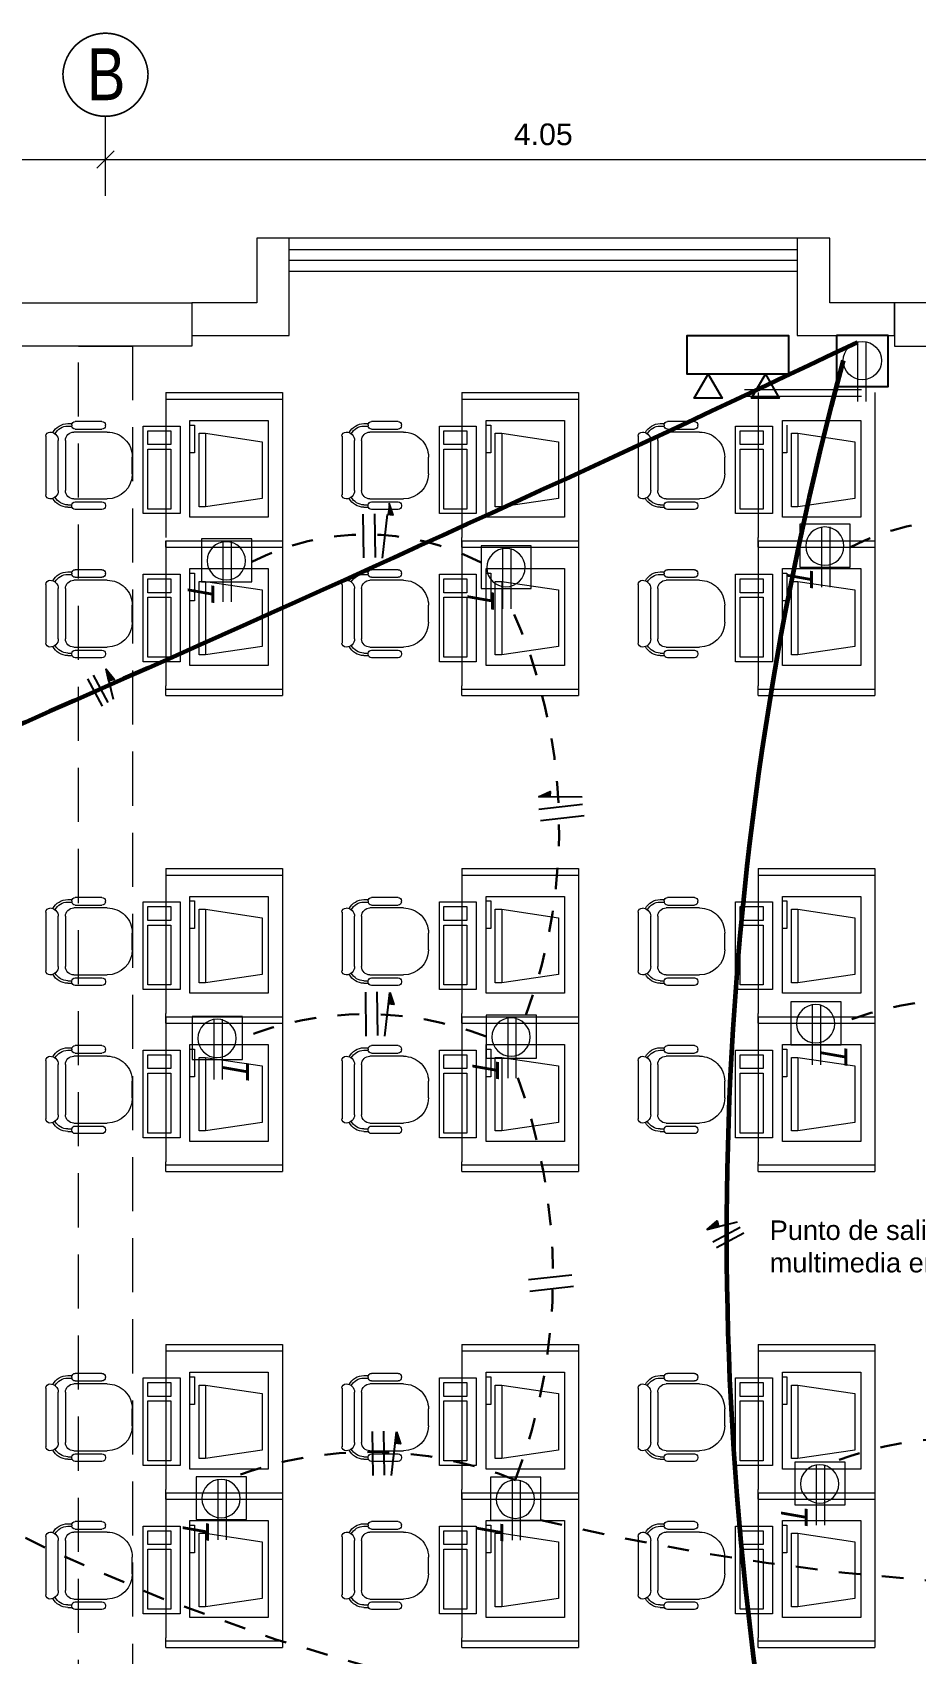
# Model space of a CAD drawing. Header units: millimetres. Extents: x 3354 to 3637, y 1117 to 1358.
# Drawn here: x 3382.52 to 3386.6, y 1129.68 to 1137.18 of the extents above; entities that cross this region are included whole.
import ezdxf

# ---------------------------------------------------------------- set-up
doc = ezdxf.new("R2010")
doc.units = ezdxf.units.MM
doc.linetypes.add('DASHED', pattern=[0.75, 0.5, -0.25])
doc.linetypes.add('DASHED2', pattern=[0.375, 0.25, -0.125])
for name, color, linetype, lineweight in [('ACCESORIOS', 4, 'Continuous', 18), ('cables', 152, 'Continuous', 60), ('CASCO', 252, 'Continuous', 9), ('INST. TOMAC.', 3, 'DASHED', 30), ('TEX-ELEC', 7, 'Continuous', 30)]:
    doc.layers.add(name, color=color, linetype=linetype, lineweight=lineweight)
doc.layers.add('Efec-muebles', color=7, linetype='Continuous', lineweight=13, true_color=0x85826f)
doc.layers.add('N° cond', color=141, linetype='Continuous')
doc.styles.add('BYE', font='ARIALN.TTF', dxfattribs={"oblique": 10, "height": 2})
doc.styles.get("Standard").update_dxf_attribs({"font": 'arial.ttf'})
doc.styles.add('style1', font='arial.ttf')
doc.dimstyles.new('Esc  1  50', dxfattribs={"dimtxt": 0.1, "dimasz": 0.08, "dimexe": 0.2, "dimexo": 0.15, "dimgap": 0.065, "dimtad": 1, "dimzin": 4, "dimdsep": 46, "dimtxsty": 'Standard', "dimblk": 'OBLIQUE', "dimcen": 0.12, "dimdle": 0.15, "dimadec": 0, "dimazin": 0, "dimtfac": 1, "dimtix": 1, "dimtmove": 0, "dimatfit": 3, "dimldrblk": 'OBLIQUE', "dimfxl": 1, "dimarcsym": 0})

# ---------------------------------------------------------------- blocks, each defined once
blk = doc.blocks.new('RECTANG')
for p, q in [((1, 1), (0, 1)), ((0, 1), (0, 0)), ((1, 0), (1, 1)), ((0, 0), (1, 0))]:
    blk.add_line(p, q)
blk = doc.blocks.new('Silla-3')
at = {"color": 0}
for p, q in [((-0.085, 0.909), (0.085, 0.909)), ((-0.447, 0.601), (-0.447, 0.329)), ((-0.404, 0.635), (-0.413, 0.635)), ((-0.37, 0.329), (-0.37, 0.601)), ((-0.34, 0.314), (-0.34, 0.654)), ((0.34, 0.654), (0.34, 0.314)), ((0.37, 0.329), (0.37, 0.601)), ((0.404, 0.635), (0.413, 0.635)), ((0.447, 0.601), (0.447, 0.329)), ((-0.425, 0.253), (-0.425, 0.298)), ((-0.413, 0.295), (-0.404, 0.295)), ((-0.4, 0.253), (-0.4, 0.296)), ((0.255, 0.229), (-0.255, 0.229)), ((0.4, 0.253), (0.4, 0.296)), ((0.413, 0.295), (0.404, 0.295)), ((0.425, 0.253), (0.425, 0.298)), ((-0.34, 0.072), (-0.34, 0.072)), ((0.297, 0.03), (-0.298, 0.03)), ((-0.255, 0.157), (0.255, 0.157)), ((0.34, 0.072), (0.34, 0.072))]:
    blk.add_line(p, q, dxfattribs=at)
for centre, radius, start, end in [((-0.085, 0.654), 0.255, 90, 180), ((0.085, 0.654), 0.255, 0, 90), ((-0.413, 0.601), 0.034, 90, 180), ((-0.404, 0.601), 0.034, 0, 90), ((0.404, 0.601), 0.034, 90, 180), ((0.413, 0.601), 0.034, 0, 90), ((-0.413, 0.329), 0.034, 180, 270), ((-0.255, 0.253), 0.17, 180, 242.1194), ((-0.404, 0.329), 0.034, 270, 0), ((-0.255, 0.253), 0.145, 180, 242.3805), ((-0.255, 0.314), 0.085, 180, 270), ((0.255, 0.314), 0.085, 270, 0), ((0.255, 0.253), 0.145, 297.6195, 0), ((0.255, 0.253), 0.17, 297.8806, 360), ((0.404, 0.329), 0.034, 180, 270), ((0.413, 0.329), 0.034, 270, 0), ((-0.255, 0.072), 0.085, 90, 180), ((-0.298, 0.072), 0.0425, 180, 270), ((0.255, 0.072), 0.085, 360, 90), ((0.297, 0.072), 0.0425, 270, 360)]:
    blk.add_arc(centre, radius, start, end, dxfattribs=at)
blk = doc.blocks.new('_Oblique')
at = {"color": 0, "linetype": 'ByBlock', "lineweight": -2}
blk.add_line((-0.5, -0.5), (0.5, 0.5), dxfattribs=at)
blk = doc.blocks.new('*D339')
at = {"layer": 'CASCO', "color": 0, "lineweight": -2, "transparency": 16777216}
for p, q in [((3356.3363, 1257.6985), (3356.3363, 1258.0657)), ((3360.3863, 1257.6985), (3360.3863, 1258.0657)), ((3356.1863, 1257.8657), (3360.5363, 1257.8657))]:
    blk.add_line(p, q, dxfattribs=at)
at = {"layer": 'Defpoints', "color": 0, "transparency": 16777216}
for p in [(3360.3863, 1257.8657), (3356.3363, 1257.5485), (3360.3863, 1257.5485)]:
    blk.add_point(p, dxfattribs=at)
at = {"layer": 'CASCO', "color": 0, "lineweight": -2, "transparency": 16777216, "xscale": 0.08, "yscale": 0.08, "zscale": 0.08, "rotation": 180}
blk.add_blockref('_Oblique', (3356.3363, 1257.8657), dxfattribs=at)
at = {"layer": 'CASCO', "color": 0, "lineweight": -2, "transparency": 16777216, "xscale": 0.08, "yscale": 0.08, "zscale": 0.08}
blk.add_blockref('_Oblique', (3360.3863, 1257.8657), dxfattribs=at)
at = {"layer": 'CASCO', "color": 0, "transparency": 16777216, "insert": (3358.3613, 1257.9818), "char_height": 0.1, "attachment_point": 5}
blk.add_mtext('4.05', dxfattribs=at)
blk = doc.blocks.new('*D340')
at = {"layer": 'CASCO', "color": 0, "lineweight": -2, "transparency": 16777216}
for p, q in [((3360.3863, 1257.6985), (3360.3863, 1258.0657)), ((3364.4363, 1257.6985), (3364.4363, 1258.0657)), ((3360.2363, 1257.8657), (3364.5863, 1257.8657))]:
    blk.add_line(p, q, dxfattribs=at)
at = {"layer": 'Defpoints', "color": 0, "transparency": 16777216}
for p in [(3364.4363, 1257.8657), (3360.3863, 1257.5485), (3364.4363, 1257.5485)]:
    blk.add_point(p, dxfattribs=at)
at = {"layer": 'CASCO', "color": 0, "lineweight": -2, "transparency": 16777216, "xscale": 0.08, "yscale": 0.08, "zscale": 0.08, "rotation": 180}
blk.add_blockref('_Oblique', (3360.3863, 1257.8657), dxfattribs=at)
at = {"layer": 'CASCO', "color": 0, "lineweight": -2, "transparency": 16777216, "xscale": 0.08, "yscale": 0.08, "zscale": 0.08}
blk.add_blockref('_Oblique', (3364.4363, 1257.8657), dxfattribs=at)
at = {"layer": 'CASCO', "color": 0, "transparency": 16777216, "insert": (3362.4113, 1257.9818), "char_height": 0.1, "attachment_point": 5}
blk.add_mtext('4.05', dxfattribs=at)
blk = doc.blocks.new('T')
at = {"color": 4, "linetype": 'Continuous', "lineweight": 20, "ltscale": 0.1}
for p, q in [((-49.2221, 238.5732), (-49.433, 238.5732)), ((-49.2221, 238.5443), (-49.433, 238.5443))]:
    blk.add_line(p, q, dxfattribs=at)
blk.add_circle((-49.2892, 238.5559), 0.0671, dxfattribs=at)
blk = doc.blocks.new('2 PISO')
at = {"layer": 'CASCO', "lineweight": 0}
blk.add_line((3363.5863, 1257.5029), (3361.2363, 1257.5029), dxfattribs=at)
at = {"layer": 'CASCO', "ltscale": 2}
blk.add_line((3361.2363, 1257.3495), (3363.5863, 1257.3495), dxfattribs=at)
at = {"layer": 'CASCO', "ltscale": 2, "const_width": 0.0076}
blk.add_lwpolyline([(3360.5831, 1258.2626, 0.951688), (3360.1894, 1258.2626, 1)], format="xyb", close=True, dxfattribs=at)
at = {"layer": 'CASCO', "ltscale": 2}
for points in [[(3361.2363, 1257.5029), (3361.0863, 1257.5029), (3361.0863, 1257.2029), (3360.7863, 1257.2029), (3360.7863, 1257.0529), (3361.2363, 1257.0529)], [(3364.0363, 1257.2029), (3363.7363, 1257.2029), (3363.7363, 1257.5029), (3363.5863, 1257.5029), (3363.5863, 1257.0529), (3364.0363, 1257.0529)]]:
    blk.add_lwpolyline(points, close=True, dxfattribs=at)
at = {"layer": 'CASCO'}
for points in [[(3361.2363, 1257.4495), (3363.5863, 1257.4495), (3363.5863, 1257.3995), (3361.2363, 1257.3995), (3361.2363, 1257.4495)], [(3359.9863, 1257.0029), (3359.9863, 1257.2029), (3360.7863, 1257.2029), (3360.7863, 1257.0029), (3359.9863, 1257.0029)]]:
    blk.add_lwpolyline(points, dxfattribs=at)
blk.add_lwpolyline([(3364.0363, 1257.0029), (3364.3113, 1257.0029), (3364.3113, 1256.7029), (3364.5613, 1256.7029), (3364.5613, 1257.0029), (3364.8363, 1257.0029), (3364.8363, 1257.2029), (3364.8363, 1257.2029), (3364.0363, 1257.2029), (3364.0363, 1257.2029)], close=True, dxfattribs=at)
at = {"layer": 'CASCO', "linetype": 'DASHED2', "lineweight": 5}
blk.add_lwpolyline([(3360.2613, 1257.0029), (3360.5113, 1257.0029), (3360.5113, 1250.3029), (3360.2613, 1250.3029)], close=True, dxfattribs=at)
at = {"layer": 'CASCO', "style": 'style1', "width": 0.8}
blk.add_text('B', height=0.24, dxfattribs=at).set_placement((3360.2996, 1258.1404))
at = {"layer": 'CASCO'}
for base, p1, p2, picture, middle in [((3360.3863, 1257.8657), (3356.3363, 1257.5485), (3360.3863, 1257.5485), '*D339', (3358.3613, 1257.9818)), ((3364.4363, 1257.8657), (3360.3863, 1257.5485), (3364.4363, 1257.5485), '*D340', (3362.4113, 1257.9818))]:
    dim = blk.add_linear_dim(base=base, p1=p1, p2=p2, dimstyle='Esc  1  50', dxfattribs=at)
    dim.commit()
    dim.dimension.update_dxf_attribs({"geometry": picture, "text_midpoint": middle})

msp = doc.modelspace()

# ---------------------------------------------------------------- hatches: boundary and pattern name
at = {"ltscale": 0.5}
for points in [[(3384.1848, 1134.9452), (3384.1606, 1134.948), (3384.1665, 1135.0006)], [(3384.9123, 1133.6662), (3384.912, 1133.6419), (3384.859, 1133.6426)], [(3384.1898, 1132.6816), (3384.1656, 1132.6844), (3384.1715, 1132.737)], [(3384.221, 1130.6498), (3384.1968, 1130.6526), (3384.2027, 1130.7052)]]:
    msp.add_hatch(color=256, dxfattribs=at).paths.add_polyline_path(points)
at = {"layer": 'N° cond'}
for points in [[(3382.8589, 1134.2318), (3382.872, 1134.1786), (3382.8984, 1134.1851)], [(3385.6387, 1131.6415), (3385.692, 1131.6542), (3385.6857, 1131.6807)]]:
    msp.add_hatch(color=3, dxfattribs=at).paths.add_polyline_path(points)

# ---------------------------------------------------------------- linework, layer by layer
at = {"ltscale": 0.5}
for p, q in [((3384.0516, 1134.7471), (3384.0487, 1134.9498)), ((3384.1052, 1134.7487), (3384.1022, 1134.9515)), ((3384.1377, 1134.7465), (3384.1606, 1134.948)), ((3385.0618, 1133.6399), (3384.859, 1133.6426)), ((3385.0628, 1133.6072), (3384.8613, 1133.5842)), ((3385.0697, 1133.5542), (3384.8683, 1133.5311)), ((3384.0626, 1132.5361), (3384.0597, 1132.7388)), ((3384.1161, 1132.5377), (3384.1132, 1132.7405)), ((3384.1487, 1132.5355), (3384.1715, 1132.737)), ((3385.0138, 1131.4309), (3384.8124, 1131.4079)), ((3385.0208, 1131.3778), (3384.8193, 1131.3548)), ((3384.0938, 1130.5043), (3384.0909, 1130.7071)), ((3384.1473, 1130.5059), (3384.1444, 1130.7087)), ((3384.1799, 1130.5037), (3384.2027, 1130.7052))]:
    msp.add_line(p, q, dxfattribs=at)
at = {"color": 2, "lineweight": 25}
for points in [[(3386.0157, 1135.5971), (3385.5467, 1135.5971), (3385.5467, 1135.7762), (3386.0157, 1135.7762)], [(3385.6435, 1135.5971), (3385.708, 1135.4855), (3385.5791, 1135.4855)], [(3385.9085, 1135.5971), (3385.9729, 1135.4855), (3385.8441, 1135.4855)]]:
    msp.add_lwpolyline(points, close=True, dxfattribs=at)
msp.add_lwpolyline([(3386.2378, 1135.7762), (3386.2378, 1135.5393), (3386.4758, 1135.5393), (3386.4758, 1135.7762)], close=True)
at = {"ltscale": 0.5}
for points in [[(3384.1665, 1135.0006), (3384.1848, 1134.9452), (3384.1606, 1134.948)], [(3384.859, 1133.6426), (3384.9123, 1133.6662), (3384.912, 1133.6419)], [(3384.1715, 1132.737), (3384.1898, 1132.6816), (3384.1656, 1132.6844)], [(3384.2027, 1130.7052), (3384.221, 1130.6498), (3384.1968, 1130.6526)]]:
    msp.add_lwpolyline(points, dxfattribs=at)
at = {"layer": 'ACCESORIOS', "color": 4, "linetype": 'Continuous', "lineweight": 20, "ltscale": 0.1}
for points in [[(3386.301, 1134.9025), (3386.0683, 1134.9025), (3386.0683, 1134.7042), (3386.301, 1134.7042)], [(3383.5325, 1134.8346), (3383.2999, 1134.8346), (3383.2999, 1134.6363), (3383.5325, 1134.6363)], [(3384.8259, 1134.8031), (3384.5933, 1134.8031), (3384.5933, 1134.6049), (3384.8259, 1134.6049)], [(3386.2584, 1132.6942), (3386.0258, 1132.6942), (3386.0258, 1132.496), (3386.2584, 1132.496)], [(3383.49, 1132.6263), (3383.2573, 1132.6263), (3383.2573, 1132.4281), (3383.49, 1132.4281)], [(3384.8496, 1132.6324), (3384.617, 1132.6324), (3384.617, 1132.4341), (3384.8496, 1132.4341)], [(3386.2769, 1130.5658), (3386.0442, 1130.5658), (3386.0442, 1130.3675), (3386.2769, 1130.3675)], [(3383.5084, 1130.4979), (3383.2758, 1130.4979), (3383.2758, 1130.2997), (3383.5084, 1130.2997)], [(3384.8695, 1130.4953), (3384.6369, 1130.4953), (3384.6369, 1130.2971), (3384.8695, 1130.2971)]]:
    msp.add_lwpolyline(points, close=True, dxfattribs=at)
at = {"layer": 'cables'}
for centre, radius, start, end in [((3324.6139, 1265.8539, -18919.5134), 144.0062, 292.20976, 295.378529), ((3401.1283, 1131.6168, -18919.5134), 15.3995, 164.781, 190.54758), ((3386.4506, 1135.3721), 6.672, 267.24733, 309.25764)]:
    msp.add_arc(centre, radius, start, end, dxfattribs=at)
at = {"layer": 'Efec-muebles'}
for p, q in [((3385.8126, 1135.525), (3386.3526, 1135.525)), ((3383.1348, 1135.5115), (3383.6748, 1135.5115)), ((3383.1348, 1135.5115), (3383.1348, 1134.841)), ((3383.1348, 1135.4815), (3383.6748, 1135.4815)), ((3383.6748, 1135.5115), (3383.6748, 1134.796)), ((3384.5048, 1135.5115), (3385.0448, 1135.5115)), ((3384.5048, 1135.5115), (3384.5048, 1134.841)), ((3384.5048, 1135.4815), (3385.0448, 1135.4815)), ((3385.0448, 1135.5115), (3385.0448, 1134.796)), ((3385.8126, 1135.495), (3386.3526, 1135.495)), ((3385.8748, 1135.5115), (3385.8748, 1134.841)), ((3386.4148, 1135.5115), (3386.4148, 1134.796)), ((3383.247, 1135.3614), (3383.2683, 1135.3614)), ((3383.2683, 1135.3614), (3383.2683, 1135.2335)), ((3383.289, 1135.3238), (3383.3192, 1135.3238)), ((3383.289, 1134.9836), (3383.289, 1135.3238)), ((3383.3192, 1135.3238), (3383.3192, 1134.9836)), ((3383.3192, 1135.3238), (3383.5817, 1135.2842)), ((3384.617, 1135.3614), (3384.6383, 1135.3614)), ((3384.6383, 1135.3614), (3384.6383, 1135.2335)), ((3384.659, 1135.3238), (3384.6892, 1135.3238)), ((3384.659, 1134.9836), (3384.659, 1135.3238)), ((3384.6892, 1135.3238), (3384.6892, 1134.9836)), ((3384.6892, 1135.3238), (3384.9517, 1135.2842)), ((3386.0083, 1135.3614), (3386.0083, 1135.2335)), ((3386.029, 1135.3238), (3386.0592, 1135.3238)), ((3386.029, 1134.9836), (3386.029, 1135.3238)), ((3386.0592, 1135.3238), (3386.0592, 1134.9836)), ((3386.0592, 1135.3238), (3386.3217, 1135.2842)), ((3383.2683, 1135.2335), (3383.247, 1135.2335)), ((3383.5817, 1135.2842), (3383.5817, 1135.0221)), ((3384.6383, 1135.2335), (3384.617, 1135.2335)), ((3384.9517, 1135.2842), (3384.9517, 1135.0221)), ((3386.0083, 1135.2335), (3385.987, 1135.2335)), ((3386.3217, 1135.2842), (3386.3217, 1135.0221)), ((3383.5817, 1135.0221), (3383.3192, 1134.9836)), ((3384.9517, 1135.0221), (3384.6892, 1134.9836)), ((3386.3217, 1135.0221), (3386.0592, 1134.9836)), ((3383.3192, 1134.9836), (3383.289, 1134.9836)), ((3384.6892, 1134.9836), (3384.659, 1134.9836)), ((3386.0592, 1134.9836), (3386.029, 1134.9836)), ((3383.1348, 1134.826), (3383.6748, 1134.826)), ((3383.1348, 1134.826), (3383.1348, 1134.1555)), ((3383.1348, 1134.826), (3383.6748, 1134.826)), ((3383.1348, 1134.796), (3383.1348, 1134.826)), ((3383.1348, 1134.796), (3383.6748, 1134.796)), ((3383.1348, 1134.796), (3383.6748, 1134.796)), ((3383.6748, 1134.826), (3383.6748, 1134.1105)), ((3383.6748, 1134.826), (3383.6748, 1134.796)), ((3384.5048, 1134.796), (3384.5048, 1134.841)), ((3384.5048, 1134.826), (3385.0448, 1134.826)), ((3384.5048, 1134.826), (3384.5048, 1134.1555)), ((3384.5048, 1134.826), (3385.0448, 1134.826)), ((3384.5048, 1134.796), (3385.0448, 1134.796)), ((3384.5048, 1134.796), (3385.0448, 1134.796)), ((3385.0448, 1134.826), (3385.0448, 1134.1105)), ((3385.8748, 1134.796), (3385.8748, 1134.841)), ((3385.8748, 1134.826), (3386.4148, 1134.826)), ((3385.8748, 1134.826), (3385.8748, 1134.1555)), ((3385.8748, 1134.826), (3386.4148, 1134.826)), ((3385.8748, 1134.796), (3386.4148, 1134.796)), ((3385.8748, 1134.796), (3386.4148, 1134.796)), ((3386.4148, 1134.826), (3386.4148, 1134.1105)), ((3383.247, 1134.6759), (3383.2683, 1134.6759)), ((3383.2683, 1134.6759), (3383.2683, 1134.548)), ((3383.289, 1134.6384), (3383.3192, 1134.6384)), ((3383.289, 1134.2982), (3383.289, 1134.6384)), ((3383.3192, 1134.6384), (3383.3192, 1134.2982)), ((3383.3192, 1134.6384), (3383.5817, 1134.5988)), ((3384.617, 1134.6759), (3384.6383, 1134.6759)), ((3384.6383, 1134.6759), (3384.6383, 1134.548)), ((3384.659, 1134.6384), (3384.6892, 1134.6384)), ((3384.659, 1134.2982), (3384.659, 1134.6384)), ((3384.6892, 1134.6384), (3384.6892, 1134.2982)), ((3384.6892, 1134.6384), (3384.9517, 1134.5988)), ((3385.987, 1134.6759), (3386.0083, 1134.6759)), ((3386.0083, 1134.6759), (3386.0083, 1134.548)), ((3386.029, 1134.6384), (3386.0592, 1134.6384)), ((3386.029, 1134.2982), (3386.029, 1134.6384)), ((3386.0592, 1134.6384), (3386.0592, 1134.2982)), ((3386.0592, 1134.6384), (3386.3217, 1134.5988)), ((3383.5817, 1134.5988), (3383.5817, 1134.3366)), ((3384.9517, 1134.5988), (3384.9517, 1134.3366)), ((3386.3217, 1134.5988), (3386.3217, 1134.3366)), ((3383.2683, 1134.548), (3383.247, 1134.548)), ((3384.6383, 1134.548), (3384.617, 1134.548)), ((3386.0083, 1134.548), (3385.987, 1134.548)), ((3383.5817, 1134.3366), (3383.3192, 1134.2982)), ((3384.9517, 1134.3366), (3384.6892, 1134.2982)), ((3386.3217, 1134.3366), (3386.0592, 1134.2982)), ((3383.3192, 1134.2982), (3383.289, 1134.2982)), ((3384.6892, 1134.2982), (3384.659, 1134.2982)), ((3386.0592, 1134.2982), (3386.029, 1134.2982)), ((3383.1348, 1134.1105), (3383.1348, 1134.1555)), ((3383.1348, 1134.1405), (3383.6748, 1134.1405)), ((3383.1348, 1134.1105), (3383.6748, 1134.1105)), ((3384.5048, 1134.1105), (3384.5048, 1134.1555)), ((3384.5048, 1134.1405), (3385.0448, 1134.1405)), ((3384.5048, 1134.1105), (3385.0448, 1134.1105)), ((3385.8748, 1134.1105), (3385.8748, 1134.1555)), ((3385.8748, 1134.1405), (3386.4148, 1134.1405)), ((3385.8748, 1134.1105), (3386.4148, 1134.1105)), ((3383.1348, 1133.3105), (3383.6748, 1133.3105)), ((3383.1348, 1133.3105), (3383.1348, 1132.6401)), ((3383.1348, 1133.2805), (3383.6748, 1133.2805)), ((3383.6748, 1133.3105), (3383.6748, 1132.5951)), ((3384.5048, 1133.3105), (3385.0448, 1133.3105)), ((3384.5048, 1133.3105), (3384.5048, 1132.6401)), ((3384.5048, 1133.2805), (3385.0448, 1133.2805)), ((3385.0448, 1133.3105), (3385.0448, 1132.5951)), ((3385.8748, 1133.3105), (3386.4148, 1133.3105)), ((3385.8748, 1133.3105), (3385.8748, 1132.6401)), ((3385.8748, 1133.2805), (3386.4148, 1133.2805)), ((3386.4148, 1133.3105), (3386.4148, 1132.5951)), ((3383.247, 1133.1605), (3383.2683, 1133.1605)), ((3383.2683, 1133.1605), (3383.2683, 1133.0326)), ((3384.617, 1133.1605), (3384.6383, 1133.1605)), ((3384.6383, 1133.1605), (3384.6383, 1133.0326)), ((3385.987, 1133.1605), (3386.0083, 1133.1605)), ((3386.0083, 1133.1605), (3386.0083, 1133.0326)), ((3383.289, 1133.1229), (3383.3192, 1133.1229)), ((3383.289, 1132.7827), (3383.289, 1133.1229)), ((3383.3192, 1133.1229), (3383.3192, 1132.7827)), ((3383.3192, 1133.1229), (3383.5817, 1133.0833)), ((3383.5817, 1133.0833), (3383.5817, 1132.8212)), ((3384.659, 1133.1229), (3384.6892, 1133.1229)), ((3384.659, 1132.7827), (3384.659, 1133.1229)), ((3384.6892, 1133.1229), (3384.6892, 1132.7827)), ((3384.6892, 1133.1229), (3384.9517, 1133.0833)), ((3384.9517, 1133.0833), (3384.9517, 1132.8212)), ((3386.029, 1133.1229), (3386.0592, 1133.1229)), ((3386.029, 1132.7827), (3386.029, 1133.1229)), ((3386.0592, 1133.1229), (3386.0592, 1132.7827)), ((3386.0592, 1133.1229), (3386.3217, 1133.0833)), ((3386.3217, 1133.0833), (3386.3217, 1132.8212)), ((3383.2683, 1133.0326), (3383.247, 1133.0326)), ((3384.6383, 1133.0326), (3384.617, 1133.0326)), ((3386.0083, 1133.0326), (3385.987, 1133.0326)), ((3383.3192, 1132.7827), (3383.289, 1132.7827)), ((3383.5817, 1132.8212), (3383.3192, 1132.7827)), ((3384.6892, 1132.7827), (3384.659, 1132.7827)), ((3384.9517, 1132.8212), (3384.6892, 1132.7827)), ((3386.0592, 1132.7827), (3386.029, 1132.7827)), ((3386.3217, 1132.8212), (3386.0592, 1132.7827)), ((3383.1348, 1132.5951), (3383.1348, 1132.6401)), ((3383.1348, 1132.6251), (3383.6748, 1132.6251)), ((3383.1348, 1132.6251), (3383.1348, 1131.9546)), ((3383.1348, 1132.6251), (3383.6748, 1132.6251)), ((3383.6748, 1132.6251), (3383.6748, 1131.9096)), ((3384.5048, 1132.5951), (3384.5048, 1132.6401)), ((3384.5048, 1132.6251), (3385.0448, 1132.6251)), ((3384.5048, 1132.6251), (3384.5048, 1131.9546)), ((3384.5048, 1132.6251), (3385.0448, 1132.6251)), ((3385.0448, 1132.6251), (3385.0448, 1131.9096)), ((3385.8748, 1132.5951), (3385.8748, 1132.6401)), ((3385.8748, 1132.6251), (3386.4148, 1132.6251)), ((3385.8748, 1132.6251), (3385.8748, 1131.9546)), ((3385.8748, 1132.6251), (3386.4148, 1132.6251)), ((3386.4148, 1132.6251), (3386.4148, 1131.9096)), ((3383.1348, 1132.5951), (3383.6748, 1132.5951)), ((3383.1348, 1132.5951), (3383.6748, 1132.5951)), ((3384.5048, 1132.5951), (3385.0448, 1132.5951)), ((3384.5048, 1132.5951), (3385.0448, 1132.5951)), ((3385.8748, 1132.5951), (3386.4148, 1132.5951)), ((3385.8748, 1132.5951), (3386.4148, 1132.5951)), ((3383.247, 1132.475), (3383.2683, 1132.475)), ((3383.2683, 1132.475), (3383.2683, 1132.3471)), ((3384.617, 1132.475), (3384.6383, 1132.475)), ((3384.6383, 1132.475), (3384.6383, 1132.3471)), ((3385.987, 1132.475), (3386.0083, 1132.475)), ((3386.0083, 1132.475), (3386.0083, 1132.3471)), ((3383.289, 1132.4374), (3383.3192, 1132.4374)), ((3383.289, 1132.0972), (3383.289, 1132.4374)), ((3383.3192, 1132.4374), (3383.3192, 1132.0972)), ((3383.3192, 1132.4374), (3383.5817, 1132.3978)), ((3383.5817, 1132.3978), (3383.5817, 1132.1357)), ((3384.659, 1132.4374), (3384.6892, 1132.4374)), ((3384.659, 1132.0972), (3384.659, 1132.4374)), ((3384.6892, 1132.4374), (3384.6892, 1132.0972)), ((3384.6892, 1132.4374), (3384.9517, 1132.3978)), ((3384.9517, 1132.3978), (3384.9517, 1132.1357)), ((3386.029, 1132.4374), (3386.0592, 1132.4374)), ((3386.029, 1132.0972), (3386.029, 1132.4374)), ((3386.0592, 1132.4374), (3386.0592, 1132.0972)), ((3386.0592, 1132.4374), (3386.3217, 1132.3978)), ((3386.3217, 1132.3978), (3386.3217, 1132.1357)), ((3383.2683, 1132.3471), (3383.247, 1132.3471)), ((3384.6383, 1132.3471), (3384.617, 1132.3471)), ((3386.0083, 1132.3471), (3385.987, 1132.3471)), ((3383.3192, 1132.0972), (3383.289, 1132.0972)), ((3383.5817, 1132.1357), (3383.3192, 1132.0972)), ((3384.6892, 1132.0972), (3384.659, 1132.0972)), ((3384.9517, 1132.1357), (3384.6892, 1132.0972)), ((3386.0592, 1132.0972), (3386.029, 1132.0972)), ((3386.3217, 1132.1357), (3386.0592, 1132.0972)), ((3383.1348, 1131.9096), (3383.1348, 1131.9546)), ((3383.1348, 1131.9396), (3383.6748, 1131.9396)), ((3384.5048, 1131.9096), (3384.5048, 1131.9546)), ((3384.5048, 1131.9396), (3385.0448, 1131.9396)), ((3385.8748, 1131.9096), (3385.8748, 1131.9546)), ((3385.8748, 1131.9396), (3386.4148, 1131.9396)), ((3383.1348, 1131.9096), (3383.6748, 1131.9096)), ((3384.5048, 1131.9096), (3385.0448, 1131.9096)), ((3385.8748, 1131.9096), (3386.4148, 1131.9096)), ((3383.1348, 1131.1096), (3383.6748, 1131.1096)), ((3383.1348, 1131.1096), (3383.1348, 1130.4392)), ((3383.6748, 1131.1096), (3383.6748, 1130.3942)), ((3384.5048, 1131.1096), (3385.0448, 1131.1096)), ((3384.5048, 1131.1096), (3384.5048, 1130.4392)), ((3385.0448, 1131.1096), (3385.0448, 1130.3942)), ((3385.8748, 1131.1096), (3386.4148, 1131.1096)), ((3385.8748, 1131.1096), (3385.8748, 1130.4392)), ((3386.4148, 1131.1096), (3386.4148, 1130.3942)), ((3383.1348, 1131.0796), (3383.6748, 1131.0796)), ((3384.5048, 1131.0796), (3385.0448, 1131.0796)), ((3385.8748, 1131.0796), (3386.4148, 1131.0796)), ((3383.247, 1130.9595), (3383.2683, 1130.9595)), ((3383.2683, 1130.9595), (3383.2683, 1130.8316)), ((3384.617, 1130.9595), (3384.6383, 1130.9595)), ((3384.6383, 1130.9595), (3384.6383, 1130.8316)), ((3385.987, 1130.9595), (3386.0083, 1130.9595)), ((3386.0083, 1130.9595), (3386.0083, 1130.8316)), ((3383.289, 1130.922), (3383.3192, 1130.922)), ((3383.289, 1130.5818), (3383.289, 1130.922)), ((3383.3192, 1130.922), (3383.3192, 1130.5818)), ((3383.3192, 1130.922), (3383.5817, 1130.8824)), ((3383.5817, 1130.8824), (3383.5817, 1130.6202)), ((3384.659, 1130.922), (3384.6892, 1130.922)), ((3384.659, 1130.5818), (3384.659, 1130.922)), ((3384.6892, 1130.922), (3384.6892, 1130.5818)), ((3384.6892, 1130.922), (3384.9517, 1130.8824)), ((3384.9517, 1130.8824), (3384.9517, 1130.6202)), ((3386.029, 1130.922), (3386.0592, 1130.922)), ((3386.029, 1130.5818), (3386.029, 1130.922)), ((3386.0592, 1130.922), (3386.0592, 1130.5818)), ((3386.0592, 1130.922), (3386.3217, 1130.8824)), ((3386.3217, 1130.8824), (3386.3217, 1130.6202)), ((3383.2683, 1130.8316), (3383.247, 1130.8316)), ((3384.6383, 1130.8316), (3384.617, 1130.8316)), ((3386.0083, 1130.8316), (3385.987, 1130.8316)), ((3383.3192, 1130.5818), (3383.289, 1130.5818)), ((3383.5817, 1130.6202), (3383.3192, 1130.5818)), ((3384.6892, 1130.5818), (3384.659, 1130.5818)), ((3384.9517, 1130.6202), (3384.6892, 1130.5818)), ((3386.0592, 1130.5818), (3386.029, 1130.5818)), ((3386.3217, 1130.6202), (3386.0592, 1130.5818)), ((3383.1348, 1130.3942), (3383.1348, 1130.4392)), ((3384.5048, 1130.3942), (3384.5048, 1130.4392)), ((3385.8748, 1130.3942), (3385.8748, 1130.4392)), ((3383.1348, 1130.4242), (3383.6748, 1130.4242)), ((3383.1348, 1130.4242), (3383.1348, 1129.7537)), ((3383.1348, 1130.4242), (3383.6748, 1130.4242)), ((3383.1348, 1130.3942), (3383.6748, 1130.3942)), ((3383.1348, 1130.3942), (3383.6748, 1130.3942)), ((3383.6748, 1130.4242), (3383.6748, 1129.7087)), ((3384.5048, 1130.4242), (3385.0448, 1130.4242)), ((3384.5048, 1130.4242), (3384.5048, 1129.7537)), ((3384.5048, 1130.4242), (3385.0448, 1130.4242)), ((3384.5048, 1130.3942), (3385.0448, 1130.3942)), ((3384.5048, 1130.3942), (3385.0448, 1130.3942)), ((3385.0448, 1130.4242), (3385.0448, 1129.7087)), ((3385.8748, 1130.4242), (3386.4148, 1130.4242)), ((3385.8748, 1130.4242), (3385.8748, 1129.7537)), ((3385.8748, 1130.4242), (3386.4148, 1130.4242)), ((3385.8748, 1130.3942), (3386.4148, 1130.3942)), ((3385.8748, 1130.3942), (3386.4148, 1130.3942)), ((3386.4148, 1130.4242), (3386.4148, 1129.7087)), ((3383.247, 1130.2741), (3383.2683, 1130.2741)), ((3383.2683, 1130.2741), (3383.2683, 1130.1462)), ((3383.289, 1130.2365), (3383.3192, 1130.2365)), ((3383.289, 1129.8963), (3383.289, 1130.2365)), ((3383.3192, 1130.2365), (3383.3192, 1129.8963)), ((3383.3192, 1130.2365), (3383.5817, 1130.1969)), ((3384.617, 1130.2741), (3384.6383, 1130.2741)), ((3384.6383, 1130.2741), (3384.6383, 1130.1462)), ((3384.659, 1130.2365), (3384.6892, 1130.2365)), ((3384.659, 1129.8963), (3384.659, 1130.2365)), ((3384.6892, 1130.2365), (3384.6892, 1129.8963)), ((3384.6892, 1130.2365), (3384.9517, 1130.1969)), ((3385.987, 1130.2741), (3386.0083, 1130.2741)), ((3386.0083, 1130.2741), (3386.0083, 1130.1462)), ((3386.029, 1130.2365), (3386.0592, 1130.2365)), ((3386.029, 1129.8963), (3386.029, 1130.2365)), ((3386.0592, 1130.2365), (3386.0592, 1129.8963)), ((3386.0592, 1130.2365), (3386.3217, 1130.1969)), ((3383.2683, 1130.1462), (3383.247, 1130.1462)), ((3383.5817, 1130.1969), (3383.5817, 1129.9348)), ((3384.6383, 1130.1462), (3384.617, 1130.1462)), ((3384.9517, 1130.1969), (3384.9517, 1129.9348)), ((3386.0083, 1130.1462), (3385.987, 1130.1462)), ((3386.3217, 1130.1969), (3386.3217, 1129.9348)), ((3383.5817, 1129.9348), (3383.3192, 1129.8963)), ((3384.9517, 1129.9348), (3384.6892, 1129.8963)), ((3386.3217, 1129.9348), (3386.0592, 1129.8963)), ((3383.3192, 1129.8963), (3383.289, 1129.8963)), ((3384.6892, 1129.8963), (3384.659, 1129.8963)), ((3386.0592, 1129.8963), (3386.029, 1129.8963)), ((3383.1348, 1129.7087), (3383.1348, 1129.7537)), ((3384.5048, 1129.7087), (3384.5048, 1129.7537)), ((3385.8748, 1129.7087), (3385.8748, 1129.7537)), ((3383.1348, 1129.7387), (3383.6748, 1129.7387)), ((3383.1348, 1129.7087), (3383.6748, 1129.7087)), ((3384.5048, 1129.7387), (3385.0448, 1129.7387)), ((3384.5048, 1129.7087), (3385.0448, 1129.7087)), ((3385.8748, 1129.7387), (3386.4148, 1129.7387)), ((3385.8748, 1129.7087), (3386.4148, 1129.7087))]:
    msp.add_line(p, q, dxfattribs=at)
at = {"layer": 'INST. TOMAC.', "color": 7, "ltscale": 0.15}
for centre, radius, start, end in [((3384.0604, 1133.6945), 1.1606, 62.66768, 117.05318), ((3386.8289, 1133.7624), 1.1606, 62.66768, 117.05318), ((3382.4732, 1133.4932), 2.4815, 339.70135, 24.50167), ((3386.8296, 1131.1711), 1.5343, 68.76089, 111.85524), ((3384.0611, 1131.1032), 1.5343, 68.76089, 111.85524), ((3382.2727, 1131.428), 2.6532, 339.13075, 20.85992), ((3386.8503, 1128.8858), 1.7947, 68.07289, 110.59095), ((3384.0818, 1128.8179), 1.7947, 68.07289, 110.59095), ((3386.4213, 1138.294), 8.9886, 241.47996, 297.08678), ((3387.5215, 1141.446), 11.46, 256.62011, 285.13787)]:
    msp.add_arc(centre, radius, start, end, dxfattribs=at)
at = {"layer": 'N° cond', "color": 0, "ltscale": 0.5}
for p, q in [((3382.8427, 1134.0617, -18919.5134), (3382.774, 1134.1873, -18919.5134)), ((3382.8692, 1134.0789, -18919.5134), (3382.8005, 1134.2045, -18919.5134)), ((3382.8932, 1134.0921, -18919.5134), (3382.8589, 1134.2318, -18919.5134)), ((3385.7787, 1131.6749, -18919.5134), (3385.6387, 1131.6415, -18919.5134)), ((3385.7917, 1131.6508, -18919.5134), (3385.6657, 1131.5829, -18919.5134)), ((3385.8087, 1131.6242, -18919.5134), (3385.6827, 1131.5563, -18919.5134))]:
    msp.add_line(p, q, dxfattribs=at)
at = {"layer": 'N° cond', "color": 3, "elevation": -18919.5134}
for points in [[(3382.8589, 1134.2318), (3382.8726, 1134.1761), (3382.8723, 1134.1774), (3382.8589, 1134.2318), (3382.8984, 1134.1851), (3382.872, 1134.1786)], [(3385.6387, 1131.6415), (3385.6946, 1131.6548), (3385.6933, 1131.6545), (3385.6387, 1131.6415), (3385.6857, 1131.6807), (3385.692, 1131.6542)]]:
    msp.add_lwpolyline(points, dxfattribs=at)

# ---------------------------------------------------------------- block references
at = {"color": 4, "lineweight": 25, "xscale": 1.320000000000436, "yscale": 1.320000000000436, "zscale": 1.320000000000436, "rotation": 90}
msp.add_blockref('T', (3701.2511, 1200.7211, -18919.5134), dxfattribs=at)
at = {"layer": 'ACCESORIOS', "color": 4, "linetype": 'Continuous', "lineweight": 20, "ltscale": 0.1, "xscale": -1.320000000000436, "yscale": 1.320000000000436, "zscale": 1.320000000000436, "rotation": 269.9999999999864}
for p in [(3071.2897, 1199.8631), (3068.5212, 1199.7952), (3069.8146, 1199.7637), (3071.2471, 1197.6548), (3068.4786, 1197.5869), (3069.8383, 1197.593), (3071.2656, 1195.5264), (3068.4971, 1195.4585), (3069.8582, 1195.4559)]:
    msp.add_blockref('T', p, dxfattribs=at)
at = {"layer": 'CASCO'}
msp.add_blockref('2 PISO', (22.47, -121.2768), dxfattribs=at)
at = {"layer": 'Efec-muebles'}
for name, p, xscale, yscale, zscale, rotation in [('Silla-3', (3382.5667, 1135.1744), -0.4549380517778445, 0.4549380517778445, 0.4549380517777878, 270.0000000000001), ('RECTANG', (3383.247, 1134.9351), -0.4476315789474938, 0.3623684210524516, 0.4476315789473982, 270.0000000023865), ('Silla-3', (3383.9367, 1135.1744), -0.4549380517778445, 0.4549380517778445, 0.4549380517777878, 270.0000000000001), ('RECTANG', (3384.617, 1134.9351), -0.4476315789474938, 0.3623684210524516, 0.4476315789473982, 270.0000000023865), ('Silla-3', (3385.3067, 1135.1744), -0.4549380517778445, 0.4549380517778445, 0.4549380517777878, 270.0000000000001), ('RECTANG', (3385.987, 1134.9351), -0.4476315789474938, 0.3623684210524516, 0.4476315789473982, 270.0000000023865), ('RECTANG', (3383.0305, 1134.9517), -0.4049999999990632, 0.1705263157894024, 0.4050000000000269, 270.0000000023804), ('RECTANG', (3383.0518, 1135.2714), -0.06394736842003113, 0.1065789473682344, 0.06394736842105689, 270.0000000024448), ('RECTANG', (3384.4005, 1134.9517), -0.4049999999990632, 0.1705263157894024, 0.4050000000000269, 270.0000000023804), ('RECTANG', (3384.4218, 1135.2714), -0.06394736842003113, 0.1065789473682344, 0.06394736842105689, 270.0000000024448), ('RECTANG', (3385.7705, 1134.9517), -0.4049999999990632, 0.1705263157894024, 0.4050000000000269, 270.0000000023804), ('RECTANG', (3385.7918, 1135.2714), -0.06394736842003113, 0.1065789473682344, 0.06394736842105689, 270.0000000024448), ('RECTANG', (3383.0518, 1134.973), -0.2771052631587736, 0.1065789473682344, 0.2771052631579132, 270.0000000023507), ('RECTANG', (3384.4218, 1134.973), -0.2771052631587736, 0.1065789473682344, 0.2771052631579132, 270.0000000023507), ('RECTANG', (3385.7918, 1134.973), -0.2771052631587736, 0.1065789473682344, 0.2771052631579132, 270.0000000023507), ('Silla-3', (3382.5667, 1134.489), -0.4549380517778445, 0.4549380517778445, 0.4549380517777878, 270.0000000000001), ('RECTANG', (3383.0305, 1134.2662), -0.4049999999990632, 0.1705263157894024, 0.4050000000000269, 270.0000000023804), ('RECTANG', (3383.0518, 1134.586), -0.06394736842003113, 0.1065789473682344, 0.06394736842105689, 270.0000000024448), ('RECTANG', (3383.247, 1134.2496), -0.4476315789474938, 0.3623684210524516, 0.4476315789473982, 270.0000000023865), ('Silla-3', (3383.9367, 1134.489), -0.4549380517778445, 0.4549380517778445, 0.4549380517777878, 270.0000000000001), ('RECTANG', (3384.4005, 1134.2662), -0.4049999999990632, 0.1705263157894024, 0.4050000000000269, 270.0000000023804), ('RECTANG', (3384.4218, 1134.586), -0.06394736842003113, 0.1065789473682344, 0.06394736842105689, 270.0000000024448), ('RECTANG', (3384.617, 1134.2496), -0.4476315789474938, 0.3623684210524516, 0.4476315789473982, 270.0000000023865), ('Silla-3', (3385.3067, 1134.489), -0.4549380517778445, 0.4549380517778445, 0.4549380517777878, 270.0000000000001), ('RECTANG', (3385.7705, 1134.2662), -0.4049999999990632, 0.1705263157894024, 0.4050000000000269, 270.0000000023804), ('RECTANG', (3385.7918, 1134.586), -0.06394736842003113, 0.1065789473682344, 0.06394736842105689, 270.0000000024448), ('RECTANG', (3385.987, 1134.2496), -0.4476315789474938, 0.3623684210524516, 0.4476315789473982, 270.0000000023865), ('RECTANG', (3383.0518, 1134.2876), -0.2771052631587736, 0.1065789473682344, 0.2771052631579132, 270.0000000023507), ('RECTANG', (3384.4218, 1134.2876), -0.2771052631587736, 0.1065789473682344, 0.2771052631579132, 270.0000000023507), ('RECTANG', (3385.7918, 1134.2876), -0.2771052631587736, 0.1065789473682344, 0.2771052631579132, 270.0000000023507), ('Silla-3', (3382.5667, 1132.9735), -0.4549380517778445, 0.4549380517778445, 0.4549380517777878, 270.0000000000001), ('RECTANG', (3383.0305, 1132.7508), -0.4049999999990632, 0.1705263157894024, 0.4050000000000269, 270.0000000023804), ('RECTANG', (3383.0518, 1133.0705), -0.06394736842003113, 0.1065789473682344, 0.06394736842105689, 270.0000000024448), ('RECTANG', (3383.247, 1132.7341), -0.4476315789474938, 0.3623684210524516, 0.4476315789473982, 270.0000000023865), ('Silla-3', (3383.9367, 1132.9735), -0.4549380517778445, 0.4549380517778445, 0.4549380517777878, 270.0000000000001), ('RECTANG', (3384.4005, 1132.7508), -0.4049999999990632, 0.1705263157894024, 0.4050000000000269, 270.0000000023804), ('RECTANG', (3384.4218, 1133.0705), -0.06394736842003113, 0.1065789473682344, 0.06394736842105689, 270.0000000024448), ('RECTANG', (3384.617, 1132.7341), -0.4476315789474938, 0.3623684210524516, 0.4476315789473982, 270.0000000023865), ('Silla-3', (3385.3067, 1132.9735), -0.4549380517778445, 0.4549380517778445, 0.4549380517777878, 270.0000000000001), ('RECTANG', (3385.7705, 1132.7508), -0.4049999999990632, 0.1705263157894024, 0.4050000000000269, 270.0000000023804), ('RECTANG', (3385.7918, 1133.0705), -0.06394736842003113, 0.1065789473682344, 0.06394736842105689, 270.0000000024448), ('RECTANG', (3385.987, 1132.7341), -0.4476315789474938, 0.3623684210524516, 0.4476315789473982, 270.0000000023865), ('RECTANG', (3383.0518, 1132.7721), -0.2771052631587736, 0.1065789473682344, 0.2771052631579132, 270.0000000023507), ('RECTANG', (3384.4218, 1132.7721), -0.2771052631587736, 0.1065789473682344, 0.2771052631579132, 270.0000000023507), ('RECTANG', (3385.7918, 1132.7721), -0.2771052631587736, 0.1065789473682344, 0.2771052631579132, 270.0000000023507), ('Silla-3', (3382.5667, 1132.2881), -0.4549380517778445, 0.4549380517778445, 0.4549380517777878, 270.0000000000001), ('RECTANG', (3383.0305, 1132.0653), -0.4049999999990632, 0.1705263157894024, 0.4050000000000269, 270.0000000023804), ('RECTANG', (3383.247, 1132.0487), -0.4476315789474938, 0.3623684210524516, 0.4476315789473982, 270.0000000023865), ('Silla-3', (3383.9367, 1132.2881), -0.4549380517778445, 0.4549380517778445, 0.4549380517777878, 270.0000000000001), ('RECTANG', (3384.4005, 1132.0653), -0.4049999999990632, 0.1705263157894024, 0.4050000000000269, 270.0000000023804), ('RECTANG', (3384.617, 1132.0487), -0.4476315789474938, 0.3623684210524516, 0.4476315789473982, 270.0000000023865), ('Silla-3', (3385.3067, 1132.2881), -0.4549380517778445, 0.4549380517778445, 0.4549380517777878, 270.0000000000001), ('RECTANG', (3385.7705, 1132.0653), -0.4049999999990632, 0.1705263157894024, 0.4050000000000269, 270.0000000023804), ('RECTANG', (3385.987, 1132.0487), -0.4476315789474938, 0.3623684210524516, 0.4476315789473982, 270.0000000023865), ('RECTANG', (3383.0518, 1132.3851), -0.06394736842003113, 0.1065789473682344, 0.06394736842105689, 270.0000000024448), ('RECTANG', (3384.4218, 1132.3851), -0.06394736842003113, 0.1065789473682344, 0.06394736842105689, 270.0000000024448), ('RECTANG', (3385.7918, 1132.3851), -0.06394736842003113, 0.1065789473682344, 0.06394736842105689, 270.0000000024448), ('RECTANG', (3383.0518, 1132.0866), -0.2771052631587736, 0.1065789473682344, 0.2771052631579132, 270.0000000023507), ('RECTANG', (3384.4218, 1132.0866), -0.2771052631587736, 0.1065789473682344, 0.2771052631579132, 270.0000000023507), ('RECTANG', (3385.7918, 1132.0866), -0.2771052631587736, 0.1065789473682344, 0.2771052631579132, 270.0000000023507), ('Silla-3', (3382.5667, 1130.7726), -0.4549380517778445, 0.4549380517778445, 0.4549380517777878, 270.0000000000001), ('RECTANG', (3383.0305, 1130.5499), -0.4049999999990632, 0.1705263157894024, 0.4050000000000269, 270.0000000023804), ('RECTANG', (3383.247, 1130.5332), -0.4476315789474938, 0.3623684210524516, 0.4476315789473982, 270.0000000023865), ('Silla-3', (3383.9367, 1130.7726), -0.4549380517778445, 0.4549380517778445, 0.4549380517777878, 270.0000000000001), ('RECTANG', (3384.4005, 1130.5499), -0.4049999999990632, 0.1705263157894024, 0.4050000000000269, 270.0000000023804), ('RECTANG', (3384.617, 1130.5332), -0.4476315789474938, 0.3623684210524516, 0.4476315789473982, 270.0000000023865), ('Silla-3', (3385.3067, 1130.7726), -0.4549380517778445, 0.4549380517778445, 0.4549380517777878, 270.0000000000001), ('RECTANG', (3385.7705, 1130.5499), -0.4049999999990632, 0.1705263157894024, 0.4050000000000269, 270.0000000023804), ('RECTANG', (3385.987, 1130.5332), -0.4476315789474938, 0.3623684210524516, 0.4476315789473982, 270.0000000023865), ('RECTANG', (3383.0518, 1130.8696), -0.06394736842003113, 0.1065789473682344, 0.06394736842105689, 270.0000000024448), ('RECTANG', (3384.4218, 1130.8696), -0.06394736842003113, 0.1065789473682344, 0.06394736842105689, 270.0000000024448), ('RECTANG', (3385.7918, 1130.8696), -0.06394736842003113, 0.1065789473682344, 0.06394736842105689, 270.0000000024448), ('RECTANG', (3383.0518, 1130.5712), -0.2771052631587736, 0.1065789473682344, 0.2771052631579132, 270.0000000023507), ('RECTANG', (3384.4218, 1130.5712), -0.2771052631587736, 0.1065789473682344, 0.2771052631579132, 270.0000000023507), ('RECTANG', (3385.7918, 1130.5712), -0.2771052631587736, 0.1065789473682344, 0.2771052631579132, 270.0000000023507), ('Silla-3', (3382.5667, 1130.0872), -0.4549380517778445, 0.4549380517778445, 0.4549380517777878, 270.0000000000001), ('RECTANG', (3383.247, 1129.8478), -0.4476315789474938, 0.3623684210524516, 0.4476315789473982, 270.0000000023865), ('Silla-3', (3383.9367, 1130.0872), -0.4549380517778445, 0.4549380517778445, 0.4549380517777878, 270.0000000000001), ('RECTANG', (3384.617, 1129.8478), -0.4476315789474938, 0.3623684210524516, 0.4476315789473982, 270.0000000023865), ('Silla-3', (3385.3067, 1130.0872), -0.4549380517778445, 0.4549380517778445, 0.4549380517777878, 270.0000000000001), ('RECTANG', (3385.987, 1129.8478), -0.4476315789474938, 0.3623684210524516, 0.4476315789473982, 270.0000000023865), ('RECTANG', (3383.0305, 1129.8644), -0.4049999999990632, 0.1705263157894024, 0.4050000000000269, 270.0000000023804), ('RECTANG', (3383.0518, 1130.1842), -0.06394736842003113, 0.1065789473682344, 0.06394736842105689, 270.0000000024448), ('RECTANG', (3384.4005, 1129.8644), -0.4049999999990632, 0.1705263157894024, 0.4050000000000269, 270.0000000023804), ('RECTANG', (3384.4218, 1130.1842), -0.06394736842003113, 0.1065789473682344, 0.06394736842105689, 270.0000000024448), ('RECTANG', (3385.7705, 1129.8644), -0.4049999999990632, 0.1705263157894024, 0.4050000000000269, 270.0000000023804), ('RECTANG', (3385.7918, 1130.1842), -0.06394736842003113, 0.1065789473682344, 0.06394736842105689, 270.0000000024448), ('RECTANG', (3383.0518, 1129.8857), -0.2771052631587736, 0.1065789473682344, 0.2771052631579132, 270.0000000023507), ('RECTANG', (3384.4218, 1129.8857), -0.2771052631587736, 0.1065789473682344, 0.2771052631579132, 270.0000000023507), ('RECTANG', (3385.7918, 1129.8857), -0.2771052631587736, 0.1065789473682344, 0.2771052631579132, 270.0000000023507)]:
    msp.add_blockref(name, p, dxfattribs=dict(at, xscale=xscale, yscale=yscale, zscale=zscale, rotation=rotation))

# ---------------------------------------------------------------- texts
at = {"layer": 'ACCESORIOS', "color": 4, "linetype": 'Continuous', "lineweight": 20, "ltscale": 0.1, "style": 'BYE', "oblique": 10}
for p in [(3386.0051, 1134.7103), (3383.2367, 1134.6424), (3384.5301, 1134.611), (3386.1649, 1132.5019), (3383.3964, 1132.434), (3384.5538, 1132.4402), (3385.981, 1130.3736), (3383.2126, 1130.3058), (3384.5737, 1130.3032)]:
    msp.add_text('T', height=0.1229, rotation=270, dxfattribs=at).set_placement(p)
at = {"layer": 'TEX-ELEC', "linetype": 'ByBlock', "insert": (3385.9284, 1131.683), "char_height": 0.09, "width": 2.290933, "attachment_point": 1}
msp.add_mtext('Punto de salida para proyector\\Pmultimedia en techo', dxfattribs=at)

doc.saveas('drawing.dxf')
